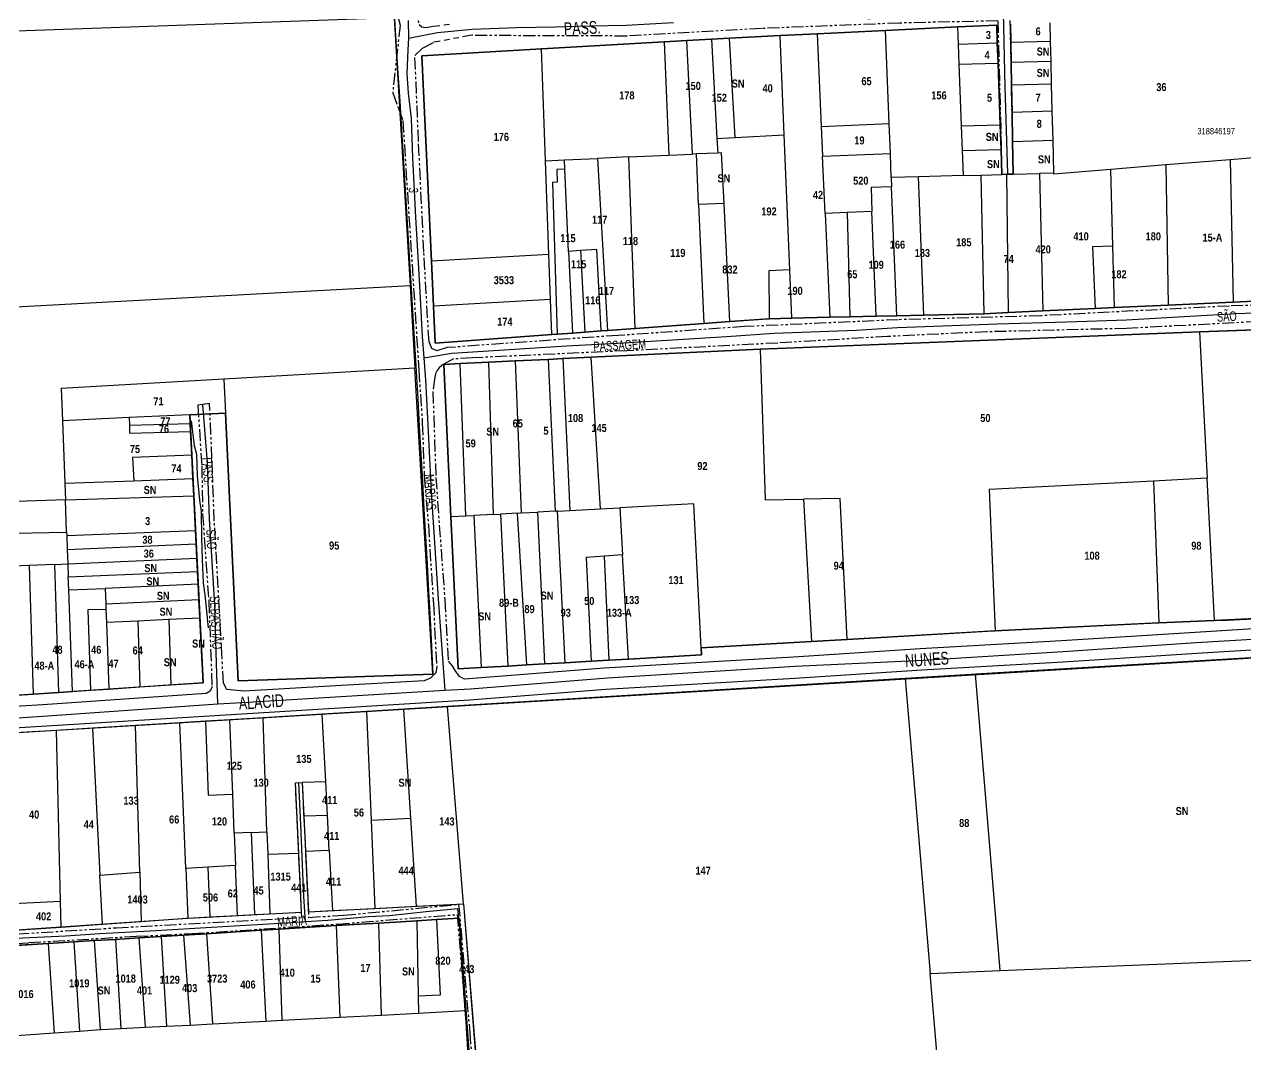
# Model space of a CAD drawing. Extents: x 204834 to 208707, y 4853033 to 4855981.
# Drawn here: x 205990 to 206371.5, y 4853277.3 to 4853595.8 of the extents above; entities that cross this region are included whole.
import ezdxf
from ezdxf.enums import TextEntityAlignment as Align

# ---------------------------------------------------------------- set-up
doc = ezdxf.new("R2010")
doc.units = 0
doc.header["$LTSCALE"] = 1.5
doc.header["$MEASUREMENT"] = 0
doc.linetypes.add('PHANTOMX2', pattern=[5, 2.5, -0.5, 0.5, -0.5, 0.5, -0.5])
for name, color, linetype in [('CD-MALHA-LOTES', 40, 'CONTINUOUS'), ('CD_TXT_QUADRA', 7, 'CONTINUOUS'), ('HD-VALAS-DRENOS', 170, 'CONTINUOUS'), ('RU-QUADRAS', 6, 'CONTINUOUS'), ('SV-EIXO-RUA-N-PAV', 6, 'CONTINUOUS'), ('SV-EIXO-RUA-PAV', 20, 'CONTINUOUS'), ('SV-RUA-NAO-PAV-S-GUIA-C-GUIA', 7, 'PHANTOMX2'), ('SV-RUA-PAVIM-S-GUIA-C-GUIA', 7, 'CONTINUOUS'), ('SV-TXT-RUA-N-PAV-S-GUIA-C-GUIA', 7, 'CONTINUOUS'), ('SV-TXT-RUA-PAV-S-GUIA-C-GUIA', 7, 'CONTINUOUS'), ('Th_NmrPort', 7, 'CONTINUOUS')]:
    doc.layers.add(name, color=color, linetype=linetype)
doc.styles.add('3188-46-2D_TXT$0$Standard', font='ARIAL.TTF')
doc.styles.add('ARIAL', font='ARIAL.TTF')
doc.styles.get("Standard").update_dxf_attribs({"font": 'swisscbo.ttf'})

msp = doc.modelspace()

# ---------------------------------------------------------------- linework, layer by layer
at = {"layer": 'CD-MALHA-LOTES', "linetype": 'Continuous'}
for p, q in [((206105.56, 4853597.82), (205796.21, 4853587.01)), ((206105.56, 4853597.82), (206110.49, 4853514.13)), ((206298, 4853595.86), (206298.11, 4853590.14)), ((206310.53, 4853590.51), (206310.38, 4853596.25)), ((206226.08, 4853592.33), (206210.27, 4853591.56)), ((206237.66, 4853592.89), (206226.08, 4853592.33)), ((206227.35, 4853561.35), (206226.08, 4853592.33)), ((206259, 4853593.92), (206237.66, 4853592.89)), ((206237.66, 4853592.89), (206238.94, 4853563.9)), ((206281.46, 4853595.01), (206259, 4853593.92)), ((206260.14, 4853564.83), (206259, 4853593.92)), ((206293.73, 4853595.61), (206281.46, 4853595.01)), ((206281.46, 4853595.01), (206281.66, 4853589.68)), ((206293.92, 4853590.04), (206293.73, 4853595.61)), ((206189.81, 4853590.37), (206151.49, 4853588.15)), ((206196.89, 4853590.78), (206189.81, 4853590.37)), ((206189.81, 4853590.37), (206191.29, 4853554.97)), ((206204.65, 4853591.23), (206196.89, 4853590.78)), ((206198.74, 4853555.31), (206196.89, 4853590.78)), ((206210.27, 4853591.56), (206204.65, 4853591.23)), ((206204.65, 4853591.23), (206206.34, 4853560.21)), ((206212.02, 4853560.52), (206210.27, 4853591.56)), ((206281.66, 4853589.68), (206293.92, 4853590.04)), ((206281.66, 4853589.68), (206281.91, 4853583.35)), ((206294.14, 4853583.71), (206293.92, 4853590.04)), ((206310.53, 4853590.51), (206298.11, 4853590.14)), ((206298.11, 4853590.14), (206298.23, 4853583.88)), ((206310.69, 4853584.24), (206310.53, 4853590.51)), ((206151.49, 4853588.15), (206114.18, 4853585.99)), ((206114.18, 4853585.99), (206117.14, 4853521.83)), ((206152.78, 4853553.25), (206151.49, 4853588.15)), ((206281.91, 4853583.35), (206294.14, 4853583.71)), ((206281.91, 4853583.35), (206282.65, 4853564.11)), ((206294.81, 4853564.47), (206294.14, 4853583.71)), ((206310.69, 4853584.24), (206298.23, 4853583.88)), ((206298.23, 4853583.88), (206298.36, 4853576.84)), ((206310.87, 4853577.2), (206310.69, 4853584.24)), ((206310.87, 4853577.2), (206298.36, 4853576.84)), ((206298.36, 4853576.84), (206298.52, 4853568.35)), ((206311.09, 4853568.72), (206310.87, 4853577.2)), ((206311.09, 4853568.72), (206298.52, 4853568.35)), ((206298.52, 4853568.35), (206298.7, 4853559.28)), ((206311.33, 4853559.65), (206311.09, 4853568.72)), ((206238.94, 4853563.9), (206260.14, 4853564.83)), ((206238.94, 4853563.9), (206239.35, 4853554.62)), ((206260.5, 4853555.55), (206260.14, 4853564.83)), ((206282.65, 4853564.11), (206294.81, 4853564.47)), ((206282.65, 4853564.11), (206282.95, 4853556.39)), ((206295.08, 4853556.74), (206294.81, 4853564.47)), ((206206.34, 4853560.21), (206212.02, 4853560.52)), ((206206.34, 4853560.21), (206206.59, 4853555.65)), ((206212.02, 4853560.52), (206227.35, 4853561.35)), ((206229.09, 4853519.19), (206227.35, 4853561.35)), ((206298.7, 4853559.28), (206311.33, 4853559.65)), ((206298.7, 4853559.28), (206298.89, 4853549.05)), ((206311.59, 4853549.41), (206311.33, 4853559.65)), ((206158.67, 4853553.51), (206168.99, 4853553.98)), ((206178.79, 4853554.41), (206168.99, 4853553.98)), ((206168.99, 4853553.98), (206172.15, 4853500.23)), ((206178.79, 4853554.41), (206191.29, 4853554.97)), ((206180.82, 4853500.87), (206178.79, 4853554.41)), ((206191.29, 4853554.97), (206198.74, 4853555.31)), ((206199.94, 4853555.36), (206198.74, 4853555.31)), ((206206.59, 4853555.65), (206199.94, 4853555.36)), ((206200.62, 4853539.54), (206199.94, 4853555.36)), ((206207.81, 4853555.71), (206206.59, 4853555.65)), ((206208.58, 4853539.84), (206207.81, 4853555.71)), ((206239.35, 4853554.62), (206260.5, 4853555.55)), ((206240.13, 4853536.76), (206239.35, 4853554.62)), ((206260.8, 4853547.98), (206260.5, 4853555.55)), ((206282.95, 4853556.39), (206295.08, 4853556.74)), ((206282.95, 4853556.39), (206283.25, 4853548.61)), ((206295.35, 4853548.96), (206295.08, 4853556.74)), ((206376.42, 4853554.38), (206366.61, 4853553.57)), ((206152.78, 4853553.25), (206158.67, 4853553.51)), ((206153.86, 4853523.93), (206152.78, 4853553.25)), ((206158.81, 4853550.63), (206156.3, 4853550.52)), ((206156.3, 4853550.52), (206156.39, 4853546.52)), ((206158.81, 4853550.63), (206158.67, 4853553.51)), ((206159.99, 4853524.95), (206158.81, 4853550.63)), ((206329.34, 4853550.48), (206311.6, 4853549.01)), ((206346.58, 4853551.91), (206329.34, 4853550.48)), ((206330.01, 4853526.6), (206329.34, 4853550.48)), ((206366.61, 4853553.57), (206346.58, 4853551.91)), ((206346.58, 4853551.91), (206347.28, 4853508.15)), ((206366.61, 4853553.57), (206367.63, 4853509.11)), ((206156.39, 4853546.52), (206154.94, 4853546.43)), ((206154.94, 4853546.43), (206156.38, 4853499.07)), ((206269.35, 4853548.22), (206260.8, 4853547.98)), ((206260.8, 4853547.98), (206260.91, 4853545.14)), ((206283.25, 4853548.61), (206269.35, 4853548.22)), ((206270.93, 4853505.02), (206269.35, 4853548.22)), ((206283.25, 4853548.61), (206288.84, 4853548.77)), ((206288.84, 4853548.77), (206295.35, 4853548.96)), ((206289.83, 4853505.46), (206288.84, 4853548.77)), ((206296.93, 4853549), (206295.35, 4853548.96)), ((206298.89, 4853549.05), (206296.93, 4853549)), ((206297.43, 4853505.81), (206296.93, 4853549)), ((206298.89, 4853549.05), (206307.12, 4853549.28)), ((206311.59, 4853549.41), (206307.12, 4853549.28)), ((206307.12, 4853549.28), (206308.11, 4853506.32)), ((206311.6, 4853549.01), (206311.59, 4853549.41)), ((206260.91, 4853545.14), (206254.47, 4853544.86)), ((206254.47, 4853544.86), (206254.77, 4853537.4)), ((206262.49, 4853504.83), (206260.91, 4853545.14)), ((206208.58, 4853539.84), (206200.62, 4853539.54)), ((206200.62, 4853539.54), (206202.23, 4853502.44)), ((206210.36, 4853503.04), (206208.58, 4853539.84)), ((206246.97, 4853537.06), (206240.13, 4853536.76)), ((206240.13, 4853536.76), (206241.56, 4853504.35)), ((206254.77, 4853537.4), (206246.97, 4853537.06)), ((206246.97, 4853537.06), (206247.84, 4853504.49)), ((206256.07, 4853504.68), (206254.77, 4853537.4)), ((206153.86, 4853523.93), (206117.14, 4853521.83)), ((206154.38, 4853509.89), (206153.86, 4853523.93)), ((206163.67, 4853525.18), (206159.99, 4853524.95)), ((206159.99, 4853524.95), (206161.17, 4853499.42)), ((206168.84, 4853525.52), (206163.67, 4853525.18)), ((206163.67, 4853525.18), (206165.05, 4853499.71)), ((206170.17, 4853500.08), (206168.84, 4853525.52)), ((206330.01, 4853526.6), (206323.61, 4853526.33)), ((206323.61, 4853526.33), (206324.5, 4853507.08)), ((206330.55, 4853507.37), (206330.01, 4853526.6)), ((206117.14, 4853521.83), (206117.79, 4853507.79)), ((206229.09, 4853519.19), (206222.53, 4853518.89)), ((206222.53, 4853518.89), (206222.65, 4853503.91)), ((206229.71, 4853504.08), (206229.09, 4853519.19)), ((206110.49, 4853514.13), (205912.25, 4853503.52)), ((206110.49, 4853514.13), (206112, 4853488.52)), ((206154.38, 4853509.89), (206117.79, 4853507.79)), ((206154.78, 4853498.95), (206154.38, 4853509.89)), ((206330.55, 4853507.37), (206347.28, 4853508.15)), ((206347.28, 4853508.15), (206367.63, 4853509.11)), ((206367.63, 4853509.11), (206378.37, 4853509.61)), ((206117.79, 4853507.79), (206118.32, 4853496.27)), ((206229.71, 4853504.08), (206241.56, 4853504.35)), ((206241.56, 4853504.35), (206247.84, 4853504.49)), ((206247.84, 4853504.49), (206256.07, 4853504.68)), ((206256.07, 4853504.68), (206262.49, 4853504.83)), ((206262.49, 4853504.83), (206270.93, 4853505.02)), ((206270.93, 4853505.02), (206289.83, 4853505.46)), ((206289.83, 4853505.46), (206297.43, 4853505.81)), ((206297.43, 4853505.81), (206308.11, 4853506.32)), ((206308.11, 4853506.32), (206324.5, 4853507.08)), ((206324.5, 4853507.08), (206330.55, 4853507.37)), ((206172.15, 4853500.23), (206180.82, 4853500.87)), ((206180.82, 4853500.87), (206202.23, 4853502.44)), ((206202.23, 4853502.44), (206210.36, 4853503.04)), ((206210.36, 4853503.04), (206222.1, 4853503.9)), ((206222.1, 4853503.9), (206222.65, 4853503.91)), ((206222.65, 4853503.91), (206229.71, 4853504.08)), ((206397.84, 4853501.22), (206357.11, 4853499.8)), ((206118.32, 4853496.27), (206154.78, 4853498.95)), ((206154.78, 4853498.95), (206156.38, 4853499.07)), ((206156.38, 4853499.07), (206161.17, 4853499.42)), ((206161.17, 4853499.42), (206165.05, 4853499.71)), ((206165.05, 4853499.71), (206170.17, 4853500.08)), ((206170.17, 4853500.08), (206172.15, 4853500.23)), ((206357.11, 4853499.8), (206220.08, 4853494.4)), ((206357.11, 4853499.8), (206359.44, 4853454.1)), ((206219.83, 4853494.39), (206167.02, 4853491.86)), ((206220.08, 4853494.4), (206219.83, 4853494.39)), ((206219.83, 4853494.39), (206221.44, 4853447.31)), ((206126.16, 4853489.9), (206121.01, 4853489.66)), ((206121.01, 4853489.66), (206123.26, 4853442.12)), ((206135.03, 4853490.33), (206126.16, 4853489.9)), ((206127.85, 4853442.36), (206126.16, 4853489.9)), ((206143.32, 4853490.73), (206135.03, 4853490.33)), ((206135.03, 4853490.33), (206136.47, 4853442.81)), ((206153.61, 4853491.22), (206143.32, 4853490.73)), ((206143.32, 4853490.73), (206145.17, 4853443.27)), ((206158.2, 4853491.44), (206153.61, 4853491.22)), ((206153.61, 4853491.22), (206155.81, 4853443.82)), ((206167.02, 4853491.86), (206158.2, 4853491.44)), ((206158.2, 4853491.44), (206160.4, 4853444.06)), ((206169.92, 4853444.56), (206167.02, 4853491.86)), ((206112, 4853488.52), (206052.35, 4853485.07)), ((206117.63, 4853392.92), (206112, 4853488.52)), ((206052.35, 4853485.07), (206001.5, 4853482.12)), ((206001.5, 4853482.12), (206001.87, 4853472.07)), ((206052.35, 4853485.07), (206052.85, 4853474.41)), ((206041.67, 4853473.9), (206022.78, 4853473.03)), ((206041.67, 4853473.9), (206052.85, 4853474.41)), ((206041.81, 4853471.19), (206041.67, 4853473.9)), ((206052.85, 4853474.41), (206056.75, 4853390.81)), ((206022.78, 4853473.03), (206001.87, 4853472.07)), ((206001.87, 4853472.07), (206002.61, 4853452.53)), ((206022.78, 4853473.03), (206022.81, 4853470.69)), ((206022.81, 4853470.69), (206041.81, 4853471.19)), ((206022.81, 4853470.69), (206022.85, 4853468.16)), ((206041.93, 4853468.66), (206041.81, 4853471.19)), ((206022.85, 4853468.16), (206041.93, 4853468.66)), ((206042.29, 4853461.34), (206041.93, 4853468.66)), ((206042.29, 4853461.34), (206023.81, 4853460.6)), ((206023.81, 4853460.6), (206024.17, 4853453.34)), ((206042.65, 4853454.03), (206042.29, 4853461.34)), ((206002.61, 4853452.53), (206024.17, 4853453.34)), ((206002.61, 4853452.53), (206002.81, 4853447.31)), ((206024.17, 4853453.34), (206042.65, 4853454.03)), ((206042.92, 4853448.62), (206042.65, 4853454.03)), ((206342.67, 4853453.23), (206291.38, 4853450.56)), ((206359.44, 4853454.1), (206342.67, 4853453.23)), ((206342.67, 4853453.23), (206344.35, 4853408.98)), ((206361.71, 4853409.66), (206359.44, 4853454.1)), ((206002.81, 4853447.31), (205959.02, 4853445.87)), ((206002.81, 4853447.31), (206042.92, 4853448.62)), ((206003.18, 4853437.31), (206002.81, 4853447.31)), ((206043.46, 4853437.7), (206042.92, 4853448.62)), ((206221.44, 4853447.31), (206233.42, 4853447.53)), ((206244.88, 4853447.74), (206233.42, 4853447.53)), ((206233.42, 4853447.53), (206235.83, 4853403.14)), ((206247.04, 4853403.79), (206244.88, 4853447.74)), ((206291.38, 4853450.56), (206293.29, 4853406.46)), ((206145.17, 4853443.27), (206150.29, 4853443.53)), ((206155.81, 4853443.82), (206150.29, 4853443.53)), ((206150.29, 4853443.53), (206152.48, 4853396.11)), ((206156.51, 4853443.86), (206155.81, 4853443.82)), ((206156.51, 4853443.86), (206160.4, 4853444.06)), ((206158.88, 4853396.48), (206156.51, 4853443.86)), ((206160.4, 4853444.06), (206169.92, 4853444.56)), ((206169.92, 4853444.56), (206175.98, 4853444.87)), ((206199.13, 4853446.08), (206175.98, 4853444.87)), ((206175.98, 4853444.87), (206176.82, 4853430.21)), ((206201.38, 4853401.16), (206199.13, 4853446.08)), ((206123.26, 4853442.12), (206127.85, 4853442.36)), ((206123.26, 4853442.12), (206125.5, 4853394.57)), ((206127.85, 4853442.36), (206130.39, 4853442.49)), ((206136.47, 4853442.81), (206130.39, 4853442.49)), ((206130.39, 4853442.49), (206132.64, 4853394.98)), ((206136.47, 4853442.81), (206138.74, 4853442.93)), ((206144, 4853443.2), (206138.74, 4853442.93)), ((206138.74, 4853442.93), (206140.99, 4853395.46)), ((206144, 4853443.2), (206145.17, 4853443.27)), ((206146.91, 4853395.79), (206144, 4853443.2)), ((205959.2, 4853436.41), (206003.18, 4853437.31)), ((206003.18, 4853437.31), (206003.23, 4853436.13)), ((206043.46, 4853437.7), (206003.23, 4853436.13)), ((206003.23, 4853436.13), (206003.39, 4853431.88)), ((206043.66, 4853433.65), (206043.46, 4853437.7)), ((206003.39, 4853431.88), (206043.66, 4853433.65)), ((206003.39, 4853431.88), (206003.55, 4853427.39)), ((206043.89, 4853429.14), (206043.66, 4853433.65)), ((206003.55, 4853427.39), (206043.89, 4853429.14)), ((206044.09, 4853425.03), (206043.89, 4853429.14)), ((206171.11, 4853429.76), (206165.53, 4853429.32)), ((206165.53, 4853429.32), (206167.05, 4853396.95)), ((206176.82, 4853430.21), (206171.11, 4853429.76)), ((206171.11, 4853429.76), (206172.58, 4853397.26)), ((206178.7, 4853397.61), (206176.82, 4853430.21)), ((205991.45, 4853426.87), (205986.44, 4853426.65)), ((205999.49, 4853427.21), (205991.45, 4853426.87)), ((205991.45, 4853426.87), (205992.77, 4853386.7)), ((205999.49, 4853427.21), (206003.55, 4853427.39)), ((206000.8, 4853387.24), (205999.49, 4853427.21)), ((206003.55, 4853427.39), (206003.71, 4853423.27)), ((206003.71, 4853423.27), (206044.09, 4853425.03)), ((206044.29, 4853420.99), (206044.09, 4853425.03)), ((206003.86, 4853419.22), (206003.71, 4853423.27)), ((206044.29, 4853420.99), (206015.21, 4853419.72)), ((206044.53, 4853416.19), (206044.29, 4853420.99)), ((206003.86, 4853419.22), (206015.21, 4853419.72)), ((206005.05, 4853387.52), (206003.86, 4853419.22)), ((206015.21, 4853419.72), (206015.4, 4853414.92)), ((206015.47, 4853413.1), (206009.8, 4853413.02)), ((206009.8, 4853413.02), (206010.63, 4853387.89)), ((206015.4, 4853414.92), (206044.53, 4853416.19)), ((206015.4, 4853414.92), (206015.47, 4853413.1)), ((206015.47, 4853413.1), (206015.62, 4853409.09)), ((206044.81, 4853410.37), (206044.53, 4853416.19)), ((206025.41, 4853409.52), (206015.62, 4853409.09)), ((206015.62, 4853409.09), (206016.43, 4853388.27)), ((206035.1, 4853409.94), (206025.41, 4853409.52)), ((206025.41, 4853409.52), (206026.09, 4853388.92)), ((206044.81, 4853410.37), (206035.1, 4853409.94)), ((206035.1, 4853409.94), (206035.77, 4853389.56)), ((206045.81, 4853390.23), (206044.81, 4853410.37)), ((206293.29, 4853406.46), (206344.05, 4853408.97)), ((206344.05, 4853408.97), (206344.35, 4853408.98)), ((206344.35, 4853408.98), (206361.71, 4853409.66)), ((206361.71, 4853409.66), (206365.7, 4853409.81)), ((206365.7, 4853409.81), (206401.73, 4853411.64)), ((206247.04, 4853403.79), (206292.77, 4853406.43)), ((206292.77, 4853406.43), (206293.29, 4853406.46)), ((206201.38, 4853401.16), (206235.83, 4853403.14)), ((206235.83, 4853403.14), (206247.04, 4853403.79)), ((206172.58, 4853397.26), (206178.7, 4853397.61)), ((206178.7, 4853397.61), (206201.49, 4853398.92)), ((206201.49, 4853398.92), (206201.38, 4853401.16)), ((206417.22, 4853400.64), (206287.11, 4853392.89)), ((206125.5, 4853394.57), (206132.64, 4853394.98)), ((206132.64, 4853394.98), (206140.99, 4853395.46)), ((206140.99, 4853395.46), (206146.91, 4853395.79)), ((206146.91, 4853395.79), (206152.48, 4853396.11)), ((206152.48, 4853396.11), (206158.88, 4853396.48)), ((206158.88, 4853396.48), (206167.05, 4853396.95)), ((206167.05, 4853396.95), (206172.58, 4853397.26)), ((206035.77, 4853389.56), (206045.81, 4853390.23)), ((206056.75, 4853390.81), (206117.63, 4853392.92)), ((206265.1, 4853391.55), (206122.14, 4853382.83)), ((206285.8, 4853392.81), (206265.1, 4853391.55)), ((206265.1, 4853391.55), (206272.97, 4853299.48)), ((206287.11, 4853392.89), (206285.8, 4853392.81)), ((206294.8, 4853300.38), (206287.11, 4853392.89)), ((205987.77, 4853386.37), (205992.77, 4853386.7)), ((205992.77, 4853386.7), (206000.8, 4853387.24)), ((206000.8, 4853387.24), (206005.05, 4853387.52)), ((206005.05, 4853387.52), (206010.63, 4853387.89)), ((206010.63, 4853387.89), (206016.43, 4853388.27)), ((206016.43, 4853388.27), (206026.09, 4853388.92)), ((206026.09, 4853388.92), (206035.77, 4853389.56)), ((206122.14, 4853382.83), (206108.58, 4853382)), ((206127.18, 4853321.2), (206122.14, 4853382.83)), ((206054.15, 4853378.68), (206046.53, 4853378.22)), ((206064.57, 4853379.32), (206054.15, 4853378.68)), ((206055.08, 4853355.42), (206054.15, 4853378.68)), ((206083.04, 4853380.44), (206064.57, 4853379.32)), ((206065.79, 4853343.65), (206064.57, 4853379.32)), ((206096.88, 4853381.29), (206083.04, 4853380.44)), ((206084.14, 4853359.33), (206083.04, 4853380.44)), ((206108.58, 4853382), (206096.88, 4853381.29)), ((206096.88, 4853381.29), (206098.32, 4853347.31)), ((206110.75, 4853347.96), (206108.58, 4853382)), ((205999.99, 4853375.38), (205980.98, 4853374.22)), ((206011.31, 4853376.07), (205999.99, 4853375.38)), ((206001.27, 4853322.02), (205999.99, 4853375.38)), ((206024.73, 4853376.89), (206011.31, 4853376.07)), ((206011.31, 4853376.07), (206013.6, 4853330.21)), ((206038.59, 4853377.73), (206024.73, 4853376.89)), ((206026.06, 4853331.08), (206024.73, 4853376.89)), ((206046.53, 4853378.22), (206038.59, 4853377.73)), ((206040.41, 4853332.28), (206038.59, 4853377.73)), ((206046.53, 4853378.22), (206047.45, 4853355.15)), ((206074.66, 4853359), (206076.77, 4853359.07)), ((206075.72, 4853336.91), (206074.66, 4853359)), ((206084.14, 4853359.33), (206076.77, 4853359.07)), ((206076.77, 4853359.07), (206077.28, 4853348.65)), ((206084.68, 4853348.92), (206084.14, 4853359.33)), ((206047.45, 4853355.15), (206055.08, 4853355.42)), ((206055.57, 4853343.28), (206055.08, 4853355.42)), ((206077.28, 4853348.65), (206084.68, 4853348.92)), ((206077.28, 4853348.65), (206077.82, 4853337.54)), ((206085.26, 4853337.81), (206084.68, 4853348.92)), ((206098.32, 4853347.31), (206110.75, 4853347.96)), ((206112.51, 4853320.44), (206110.75, 4853347.96)), ((206098.32, 4853347.31), (206099.5, 4853319.77)), ((206060.99, 4853343.48), (206055.57, 4853343.28)), ((206055.57, 4853343.28), (206055.97, 4853333.13)), ((206060.99, 4853343.48), (206065.79, 4853343.65)), ((206062.01, 4853317.83), (206060.99, 4853343.48)), ((206065.79, 4853343.65), (206066.03, 4853336.56)), ((206075.72, 4853336.91), (206066.03, 4853336.56)), ((206066.03, 4853336.56), (206066.66, 4853318.08)), ((206076.59, 4853318.59), (206075.72, 4853336.91)), ((206085.26, 4853337.81), (206077.82, 4853337.54)), ((206077.82, 4853337.54), (206078.74, 4853318.7)), ((206085.26, 4853337.81), (206086.23, 4853319.09)), ((206047.31, 4853332.66), (206040.41, 4853332.28)), ((206055.97, 4853333.13), (206047.31, 4853332.66)), ((206047.31, 4853332.66), (206047.94, 4853317.11)), ((206056.6, 4853317.56), (206055.97, 4853333.13)), ((206013.6, 4853330.21), (206026.06, 4853331.08)), ((206014.37, 4853314.88), (206013.6, 4853330.21)), ((206026.06, 4853331.08), (206026.5, 4853315.74)), ((206040.41, 4853332.28), (206041.03, 4853316.75)), ((205982.25, 4853321.12), (206001.27, 4853322.02)), ((206001.46, 4853313.97), (206001.27, 4853322.02)), ((206047.94, 4853317.11), (206056.6, 4853317.56)), ((206056.6, 4853317.56), (206062.01, 4853317.83)), ((206062.01, 4853317.83), (206066.66, 4853318.08)), ((206066.66, 4853318.08), (206076.59, 4853318.59)), ((206078.74, 4853318.7), (206086.23, 4853319.09)), ((206086.23, 4853319.09), (206099.5, 4853319.77)), ((206099.5, 4853319.77), (206112.51, 4853320.44)), ((206112.51, 4853320.44), (206127.18, 4853321.2)), ((206127.18, 4853321.2), (206133.94, 4853238.43)), ((205982.45, 4853312.63), (206001.46, 4853313.97)), ((206001.46, 4853313.97), (206014.37, 4853314.88)), ((206014.37, 4853314.88), (206026.5, 4853315.74)), ((206026.5, 4853315.74), (206040.63, 4853316.73)), ((206040.63, 4853316.73), (206041.03, 4853316.75)), ((206041.03, 4853316.75), (206047.94, 4853317.11)), ((206087.4, 4853314.39), (206069.59, 4853313.29)), ((206100.76, 4853315.21), (206087.4, 4853314.39)), ((206087.4, 4853314.39), (206088.5, 4853285.78)), ((206112.6, 4853315.93), (206100.76, 4853315.21)), ((206101.57, 4853286.47), (206100.76, 4853315.21)), ((206118.77, 4853316.31), (206112.6, 4853315.93)), ((206112.6, 4853315.93), (206113, 4853292.4)), ((206125.86, 4853316.75), (206118.77, 4853316.31)), ((206118.77, 4853316.31), (206119.89, 4853292.73)), ((206127.65, 4853287.85), (206125.86, 4853316.75)), ((206018.45, 4853310.12), (206011.85, 4853309.71)), ((206025.74, 4853310.58), (206018.45, 4853310.12)), ((206018.45, 4853310.12), (206020.14, 4853282.26)), ((206032.68, 4853311.01), (206025.74, 4853310.58)), ((206025.74, 4853310.58), (206027.73, 4853282.65)), ((206039.66, 4853311.44), (206032.68, 4853311.01)), ((206032.68, 4853311.01), (206034.36, 4853282.99)), ((206046.94, 4853311.89), (206039.66, 4853311.44)), ((206039.66, 4853311.44), (206041.82, 4853283.37)), ((206062.05, 4853312.83), (206046.94, 4853311.89)), ((206046.94, 4853311.89), (206048.8, 4853283.73)), ((206064.02, 4853312.95), (206062.05, 4853312.83)), ((206069.59, 4853313.29), (206064.02, 4853312.95)), ((206064.02, 4853312.95), (206065.43, 4853284.58)), ((206070.53, 4853284.84), (206069.59, 4853313.29)), ((205997.43, 4853308.82), (205969.28, 4853307.07)), ((206005.41, 4853309.31), (205997.43, 4853308.82)), ((205997.43, 4853308.82), (205999.29, 4853280.94)), ((206011.85, 4853309.71), (206005.41, 4853309.31)), ((206005.41, 4853309.31), (206007.27, 4853281.49)), ((206011.85, 4853309.71), (206013.69, 4853281.93)), ((206294.8, 4853300.38), (206424.43, 4853305.7)), ((206272.97, 4853299.48), (206294.8, 4853300.38)), ((206281.66, 4853197.83), (206272.97, 4853299.48)), ((206119.89, 4853292.73), (206113, 4853292.4)), ((206113, 4853292.4), (206113.09, 4853287.08)), ((206101.57, 4853286.47), (206113.09, 4853287.08)), ((206113.09, 4853287.08), (206127.65, 4853287.85)), ((206127.65, 4853287.85), (206133.72, 4853189.28)), ((206034.36, 4853282.99), (206041.82, 4853283.37)), ((206041.82, 4853283.37), (206048.8, 4853283.73)), ((206048.8, 4853283.73), (206065.43, 4853284.58)), ((206065.43, 4853284.58), (206070.53, 4853284.84)), ((206070.53, 4853284.84), (206088.5, 4853285.78)), ((206088.5, 4853285.78), (206101.57, 4853286.47)), ((205970.55, 4853278.97), (205999.29, 4853280.94)), ((205999.29, 4853280.94), (206007.27, 4853281.49)), ((206007.27, 4853281.49), (206013.69, 4853281.93)), ((206013.69, 4853281.93), (206013.94, 4853281.95)), ((206013.94, 4853281.95), (206020.14, 4853282.26)), ((206020.14, 4853282.26), (206027.73, 4853282.65)), ((206027.73, 4853282.65), (206034.36, 4853282.99))]:
    msp.add_line(p, q, dxfattribs=at)
at = {"layer": 'HD-VALAS-DRENOS'}
msp.add_lwpolyline([(206042.12, 4853472), (206043.01, 4853464.36), (206043.74, 4853461.64), (206043.96, 4853454.9), (206044.68, 4853447.29), (206045.26, 4853443.68), (206045.29, 4853435.46), (206045.51, 4853428.73), (206045.85, 4853421.49), (206046.37, 4853417.65), (206047.42, 4853407.42)], dxfattribs=at)
at = {"layer": 'RU-QUADRAS', "linetype": 'Continuous'}
for points in [[(205982.02, 4853803.35), (206012.44, 4853803.15), (206036.67, 4853805.3), (206049.7, 4853805.43), (206067.71, 4853806.78), (206105.27, 4853806.48), (206100.88, 4853667.84, -0.004), (206117.63, 4853392.92), (206056.75, 4853390.81), (206052.85, 4853474.41), (206041.67, 4853473.9), (206045.81, 4853390.23), (205960.19, 4853384.53)], [(206650.8, 4853414.29), (206532.26, 4853407.32), (206538, 4853327.22), (206534.81, 4853327.09), (206529.28, 4853407.31), (205980.98, 4853374.22), (205796.03, 4853360.87), (205706.57, 4853355.74), (205697.82, 4853295.88), (205838.06, 4853302.84), (206041.03, 4853316.75), (206076.59, 4853318.59), (206074.66, 4853359), (206076.77, 4853359.07), (206078.74, 4853318.7), (206127.18, 4853321.2), (206137.7, 4853188.93), (206250.97, 4853195.93), (206270.21, 4853071.28, -0.033669), (206333.9, 4853079.74, -0.005939), (206526.63, 4853090.28), (206527.07, 4853088.1), (206555.01, 4853091.91), (206644.85, 4853096.49)]]:
    msp.add_lwpolyline(points, format="xyb", dxfattribs=at)
for points in [[(206378.37, 4853509.61), (206367.63, 4853509.11), (206347.28, 4853508.15), (206330.55, 4853507.37), (206324.5, 4853507.08), (206308.11, 4853506.32), (206297.43, 4853505.81), (206289.83, 4853505.46), (206270.93, 4853505.02), (206262.49, 4853504.83), (206256.07, 4853504.68), (206247.84, 4853504.49), (206241.56, 4853504.35), (206229.71, 4853504.08), (206222.65, 4853503.91), (206210.36, 4853503.04), (206202.23, 4853502.44), (206180.82, 4853500.87), (206172.15, 4853500.23), (206170.17, 4853500.08), (206165.05, 4853499.71), (206161.17, 4853499.42), (206156.38, 4853499.07), (206154.78, 4853498.95), (206118.32, 4853496.27), (206117.79, 4853507.79), (206117.14, 4853521.83), (206114.18, 4853585.99), (206114.18, 4853585.99), (206151.49, 4853588.15), (206189.81, 4853590.37), (206196.89, 4853590.78), (206204.65, 4853591.23), (206210.27, 4853591.56), (206226.08, 4853592.33), (206237.66, 4853592.89), (206259, 4853593.92), (206281.46, 4853595.01), (206293.73, 4853595.61), (206293.92, 4853590.04), (206294.14, 4853583.71), (206294.81, 4853564.47), (206295.08, 4853556.74), (206295.35, 4853548.96), (206296.93, 4853549), (206298.89, 4853549.05), (206298.7, 4853559.28), (206298.52, 4853568.35), (206298.36, 4853576.84), (206298.23, 4853583.88), (206298.11, 4853590.14), (206298, 4853595.86)], [(206401.73, 4853411.64), (206361.71, 4853409.66), (206344.35, 4853408.98), (206293.29, 4853406.46), (206247.04, 4853403.79), (206235.83, 4853403.14), (206201.38, 4853401.16), (206201.49, 4853398.92), (206178.7, 4853397.61), (206172.58, 4853397.26), (206167.05, 4853396.95), (206158.88, 4853396.48), (206152.48, 4853396.11), (206146.91, 4853395.79), (206140.99, 4853395.46), (206132.64, 4853394.98), (206125.5, 4853394.57), (206123.26, 4853442.12), (206121.01, 4853489.66), (206121.01, 4853489.66), (206126.16, 4853489.9), (206135.03, 4853490.33), (206143.32, 4853490.73), (206153.61, 4853491.22), (206158.2, 4853491.44), (206167.02, 4853491.86), (206219.83, 4853494.39), (206357.11, 4853499.8), (206397.84, 4853501.22)], [(205969.28, 4853307.07), (205997.43, 4853308.82), (206005.41, 4853309.31), (206011.85, 4853309.71), (206018.45, 4853310.12), (206025.74, 4853310.58), (206032.68, 4853311.01), (206039.66, 4853311.44), (206046.94, 4853311.89), (206064.02, 4853312.95), (206069.59, 4853313.29), (206087.4, 4853314.39), (206100.76, 4853315.21), (206112.6, 4853315.93), (206118.77, 4853316.31), (206125.86, 4853316.75), (206127.65, 4853287.85), (206133.73, 4853189.28)]]:
    msp.add_lwpolyline(points, dxfattribs=at)
at = {"layer": 'SV-EIXO-RUA-N-PAV'}
for points in [[(206109.87, 4853597), (206110.04, 4853591.55), (206109.83, 4853587.88), (206109.42, 4853580.44), (206109.93, 4853574.3), (206110.78, 4853566.46), (206111.29, 4853554.18), (206112.21, 4853535.59), (206113.38, 4853514.3), (206114.31, 4853498.4), (206114.77, 4853491.69), (206115.25, 4853484.83), (206115.95, 4853472.78), (206117.12, 4853449.85), (206119.22, 4853416.4), (206121.34, 4853387.96)], [(206110.04, 4853591.55), (206119.06, 4853593.29), (206129.89, 4853594.37), (206143.75, 4853594.81), (206155.88, 4853595.02), (206166.6, 4853595.4), (206178.02, 4853595.56), (206192.81, 4853596.36)], [(206297.2, 4853549.1), (206296.4, 4853576.31), (206295.87, 4853599.61)], [(206114.77, 4853491.69), (206123.53, 4853493.14), (206143.05, 4853494.39), (206159.35, 4853495.46), (206177.25, 4853496.36), (206209.3, 4853498.33), (206224.25, 4853499.4), (206249.86, 4853500.3), (206262.75, 4853501.19), (206293.82, 4853502.27), (206315.66, 4853502.98), (206334.28, 4853503.52), (206368.39, 4853505.49), (206397.04, 4853506.57)], [(206050.47, 4853383.66), (206049.98, 4853396.28), (206049.51, 4853414.53), (206047.87, 4853441.43), (206047.17, 4853458.98), (206045.77, 4853476.99)], [(206077.78, 4853315.62), (206077.28, 4853323.52), (206076.35, 4853345.88), (206075.72, 4853359.05)], [(206137.33, 4853158), (206135.23, 4853183.9), (206132.5, 4853224.81), (206130.38, 4853255.39), (206126.31, 4853311.21), (206125.42, 4853319.61), (206115.54, 4853318.67), (206104.03, 4853317.47), (206097.46, 4853317.13), (206084.75, 4853316.04), (206077.78, 4853315.62), (206073.44, 4853315.3), (206050.22, 4853313.93), (206029.29, 4853312.67), (206013.61, 4853311.87), (206002.81, 4853311.13), (205985.02, 4853310.33)]]:
    msp.add_lwpolyline(points, dxfattribs=at)
at = {"layer": 'SV-EIXO-RUA-PAV'}
msp.add_lwpolyline([(205796.34, 4853367.42), (205848.88, 4853370.59), (205891.45, 4853373.13), (205930.63, 4853376.1), (205955.31, 4853377.41), (205962.92, 4853377.58), (205997.23, 4853379.91), (206050.47, 4853383.66), (206059.82, 4853384.15), (206121.34, 4853387.96), (206129.39, 4853388.38), (206172.17, 4853391.77), (206230.73, 4853395.37), (206270.75, 4853397.28), (206314.49, 4853400.03), (206356, 4853402.78), (206415.61, 4853406.38), (206450.77, 4853408.5), (206499.55, 4853411.52), (206509.68, 4853412.08), (206530.11, 4853413.23), (206563.44, 4853415.28), (206600.29, 4853417.19), (206638.73, 4853419.73)], dxfattribs=at)
at = {"layer": 'SV-RUA-NAO-PAV-S-GUIA-C-GUIA'}
for p, q in [((206107.89, 4853615.83), (206113.31, 4853595.72)), ((206102.83, 4853613.7), (206107.37, 4853595.61)), ((206107.37, 4853595.61), (206105.06, 4853574.47))]:
    msp.add_line(p, q, dxfattribs=at)
for points in [[(206294.06, 4853596.91), (206263.32, 4853596.23), (206220.24, 4853594.53), (206178.13, 4853592.18), (206149.57, 4853592.24), (206129.76, 4853592.4), (206126.91, 4853591.88)], [(206294.06, 4853596.91), (206295.35, 4853548.96), (206298.89, 4853549.05), (206297.97, 4853597.01)], [(206119.82, 4853595.38), (206117.85, 4853595.14), (206115.38, 4853594.77), (206114.15, 4853594.98), (206113.31, 4853595.72)], [(206122.78, 4853595.74), (206121.03, 4853595.53)], [(206650.12, 4853520.25), (206649.07, 4853518.66), (206646.46, 4853517.97), (206618.28, 4853516.93), (206576.15, 4853514.84), (206518.24, 4853512.16), (206468.62, 4853510.9), (206423.16, 4853509.63), (206366.4, 4853507.88), (206307.51, 4853504.83), (206262.97, 4853503.59), (206214.93, 4853501.44), (206175.49, 4853498.67), (206154.58, 4853497.22), (206122.09, 4853494.89), (206118.8, 4853493.92), (206117.27, 4853494.66), (206116.4, 4853496.74), (206114.79, 4853524.8), (206113.13, 4853559.23), (206111.99, 4853586.09), (206114.4, 4853588.44), (206118.07, 4853590.29)], [(206119.88, 4853590.6), (206117.88, 4853590.23)], [(206122.84, 4853591.14), (206121.09, 4853590.82)], [(206125.71, 4853591.66), (206124.04, 4853591.36)], [(206105.06, 4853574.47), (206106.83, 4853569.63), (206108.21, 4853565.83)], [(206108.21, 4853565.83), (206113.22, 4853487.82), (206114.31, 4853471.33), (206114.89, 4853454.87), (206116.19, 4853439.46), (206117.76, 4853414.97), (206118.81, 4853395.13)], [(206375.35, 4853503), (206334.3, 4853500.87), (206290.59, 4853499.82), (206259.64, 4853498.36), (206225.32, 4853496.32), (206178.24, 4853493.9), (206130.01, 4853491.67), (206124.08, 4853491.34), (206120.83, 4853489.6), (206120.38, 4853489.32), (206119.56, 4853488.59), (206119.1, 4853488), (206118.42, 4853486.68), (206118.17, 4853485.63), (206117.61, 4853481.19), (206118.53, 4853454.38), (206121.32, 4853416.07), (206122.41, 4853397.01), (206123.98, 4853395.09)], [(206052.16, 4853390.09), (206051.42, 4853404.9), (206049.32, 4853440.74), (206048.61, 4853460.22), (206047.84, 4853477.41), (206044.17, 4853476.9), (206045.42, 4853457.92), (206045.66, 4853443.1), (206047.61, 4853415.67), (206048.62, 4853389.12), (206048.03, 4853387.63), (206046.74, 4853386.85)], [(205796.35, 4853300.33), (205837.58, 4853302.34), (205845.97, 4853302.6), (205880.54, 4853305.01), (205914.1, 4853306.72), (205927.11, 4853307.39), (205950.38, 4853309.47), (206018.81, 4853313.73), (206076.69, 4853316.93), (206075.72, 4853336.91), (206074.66, 4853359), (206076.77, 4853359.07), (206078.79, 4853316.97), (206089.79, 4853317.65), (206125.66, 4853321.04), (206129.11, 4853281.13), (206136.44, 4853186.74), (206139.56, 4853159.37)], [(205796.35, 4853297.36), (205808.55, 4853298.13), (205846.07, 4853299.64), (205880.64, 4853302.05), (205914.2, 4853303.76), (205927.67, 4853304.46), (205991.38, 4853309.09), (206024.93, 4853311.08), (206042.37, 4853311.91), (206087.87, 4853314.89), (206125.18, 4853317.87), (206127.73, 4853286.76), (206131.8, 4853221.17), (206133.5, 4853191.31), (206135.11, 4853159.18)]]:
    msp.add_lwpolyline(points, dxfattribs=at)
at = {"layer": 'SV-RUA-PAVIM-S-GUIA-C-GUIA'}
for points in [[(206653.64, 4853425.33), (206650.76, 4853423.93), (206636.11, 4853423.07), (206596.2, 4853420.53), (206562.92, 4853418.51), (206528.71, 4853416.45), (206498.99, 4853414.77), (206450.64, 4853411.73), (206415.23, 4853409.63), (206355.68, 4853405.98), (206313.93, 4853403.33), (206269.87, 4853400.78), (206230.21, 4853398.18), (206171.14, 4853394.79), (206127.49, 4853391.39), (206125.88, 4853392.21), (206124.52, 4853394.09), (206123.98, 4853395.09)], [(206529.22, 4853409.8), (206509.35, 4853408.68), (206499.5, 4853408.12), (206451.15, 4853405.08), (206415.74, 4853402.98), (206356.19, 4853399.33), (206314.44, 4853396.68), (206270.38, 4853394.13), (206230.72, 4853391.53), (206171.65, 4853388.14), (206129.09, 4853384.82), (205930.88, 4853372.66), (205883.99, 4853369.27), (205813.52, 4853365.19), (205796.34, 4853364.05)], [(206118.8, 4853395.31), (206118.49, 4853393.33), (206116.83, 4853391.7), (206114.91, 4853390.81), (206085.43, 4853389.2), (206058.68, 4853387.66), (206053.29, 4853388.11), (206052.16, 4853390.09)], [(206046.74, 4853386.85), (205995.74, 4853383.36), (205981.7, 4853382.49)]]:
    msp.add_lwpolyline(points, dxfattribs=at)

# ---------------------------------------------------------------- texts
at = {"layer": 'CD_TXT_QUADRA', "linetype": 'Continuous', "style": 'ARIAL', "width": 0.7}
msp.add_text('318846197', height=2, dxfattribs=at).set_placement((206362.27, 4853562.47), align=Align.MIDDLE)
at = {"layer": 'SV-TXT-RUA-N-PAV-S-GUIA-C-GUIA', "width": 0.7}
for s, height, rotation, style, p in [('PASS.                                                                            S', 4, 3, '3188-46-2D_TXT$0$Standard', (206158.62, 4853592.4)), ('3', 3, 269, 'ARIAL', (206110.04, 4853544.83)), ('SÃO', 3, 3, 'ARIAL', (206362.58, 4853502.95)), ('PASSAGEM', 3, 3, 'ARIAL', (206167.81, 4853493.68)), ('PASS.                 SÃO                  SEBASTIÃO', 3, 273, 'ARIAL', (206045.62, 4853460.52)), ('MARIAS', 3, 274, 'ARIAL', (206114.96, 4853455.3)), ('PASS.                                                                                                                                SANTA                                                                                                                    MARIA', 3, 3.7019, 'ARIAL', (205852.24, 4853299.94))]:
    msp.add_text(s, height=height, rotation=rotation, dxfattribs=dict(at, style=style)).set_placement(p)
at = {"layer": 'SV-TXT-RUA-PAV-S-GUIA-C-GUIA', "style": 'ARIAL', "width": 0.7}
for s, p in [('NUNES', (206265.23, 4853395.07)), ('ALACID', (206057.09, 4853381.78))]:
    msp.add_text(s, height=4, rotation=4, dxfattribs=at).set_placement(p)
at = {"layer": 'Th_NmrPort', "color": 1}
for s, p in [('3', (206290.31, 4853592.52)), ('6', (206305.85, 4853593.63)), ('SN', (206306.22, 4853587.34)), ('4', (206289.94, 4853586.23)), ('SN', (206306.22, 4853580.68)), ('150', (206196.53, 4853576.61)), ('SN', (206210.96, 4853577.35)), ('40', (206220.58, 4853575.87)), ('65', (206251.47, 4853578.09)), ('36', (206343.58, 4853576.24)), ('178', (206175.82, 4853573.65)), ('152', (206204.67, 4853572.91)), ('156', (206273.3, 4853573.65)), ('5', (206290.68, 4853572.91)), ('7', (206305.85, 4853572.91)), ('8', (206306.22, 4853564.77)), ('176', (206136.6, 4853560.7)), ('SN', (206290.31, 4853560.7)), ('19', (206249.25, 4853559.59)), ('SN', (206306.59, 4853553.67)), ('SN', (206290.68, 4853552.19)), ('SN', (206206.52, 4853547.75)), ('520', (206248.88, 4853547.01)), ('42', (206236.3, 4853542.57)), ('192', (206220.21, 4853537.4)), ('117', (206167.31, 4853534.81)), ('115', (206157.41, 4853529.07)), ('118', (206176.93, 4853528.15)), ('166', (206260.35, 4853527.04)), ('185', (206281.06, 4853527.78)), ('410', (206317.69, 4853529.63)), ('180', (206340.25, 4853529.63)), ('15-A', (206358.01, 4853529.26)), ('119', (206191.72, 4853524.45)), ('183', (206268.12, 4853524.45)), ('74', (206295.86, 4853522.6)), ('420', (206305.85, 4853525.56)), ('115', (206160.74, 4853520.93)), ('832', (206208, 4853519.27)), ('109', (206253.69, 4853520.75)), ('3533', (206136.6, 4853515.94)), ('65', (206247.03, 4853517.79)), ('182', (206329.53, 4853517.79)), ('117', (206169.43, 4853512.61)), ('190', (206228.35, 4853512.61)), ('116', (206165.18, 4853509.65)), ('174', (206137.71, 4853502.99)), ('71', (206030.3, 4853478.12)), ('108', (206159.78, 4853472.9)), ('50', (206288.6, 4853472.9)), ('76', (206032.02, 4853469.47)), ('77', (206032.46, 4853471.85)), ('65', (206142.52, 4853471.21)), ('5', (206152.14, 4853468.94)), ('145', (206167.13, 4853469.79)), ('59', (206127.82, 4853464.98)), ('SN', (206134.32, 4853468.66)), ('75', (206022.95, 4853463.21)), ('92', (206200.22, 4853457.91)), ('74', (206035.91, 4853457.15)), ('SN', (206027.27, 4853450.46)), ('3', (206027.7, 4853440.73)), ('38', (206026.84, 4853434.9)), ('36', (206027.27, 4853430.57)), ('95', (206085.2, 4853433.08)), ('98', (206354.5, 4853433.03)), ('94', (206242.78, 4853426.8)), ('108', (206321.12, 4853429.91)), ('SN', (206027.49, 4853426.04)), ('SN', (206028.13, 4853421.93)), ('131', (206191.17, 4853422.28)), ('SN', (206031.38, 4853417.39)), ('SN', (206151.29, 4853417.47)), ('50', (206164.87, 4853415.77)), ('133', (206177.31, 4853416.06)), ('SN', (206032.24, 4853412.42)), ('89-B', (206138.28, 4853415.21)), ('89', (206146.2, 4853413.23)), ('93', (206157.51, 4853412.1)), ('133-A', (206171.94, 4853412.1)), ('SN', (206131.78, 4853410.97)), ('48', (205998.75, 4853400.54)), ('46', (206010.85, 4853400.54)), ('64', (206023.81, 4853400.32)), ('SN', (206042.4, 4853402.48)), ('SN', (206033.54, 4853396.65)), ('48-A', (205993.13, 4853395.57)), ('46-A', (206005.66, 4853396)), ('47', (206016.25, 4853396.21)), ('135', (206074.91, 4853366.47)), ('125', (206053.2, 4853364.3)), ('130', (206061.57, 4853359.03)), ('SN', (206106.87, 4853359.03)), ('133', (206020.93, 4853353.44)), ('411', (206082.98, 4853353.6)), ('40', (205991.46, 4853349.1)), ('66', (206035.2, 4853347.55)), ('120', (206048.54, 4853346.93)), ('56', (206092.91, 4853349.72)), ('143', (206119.59, 4853346.93)), ('SN', (206349.63, 4853350.18)), ('44', (206008.52, 4853346)), ('88', (206282, 4853346.46)), ('411', (206083.6, 4853342.43)), ('444', (206106.87, 4853331.57)), ('147', (206199.63, 4853331.57)), ('1315', (206066.85, 4853329.71)), ('411', (206084.22, 4853328.16)), ('62', (206053.51, 4853324.44)), ('45', (206061.57, 4853325.37)), ('441', (206073.36, 4853326.3)), ('1403', (206022.17, 4853322.57)), ('506', (206045.75, 4853323.19)), ('402', (205993.63, 4853317.3)), ('17', (206094.96, 4853301.21)), ('820', (206118.36, 4853303.44)), ('1018', (206018.46, 4853297.87)), ('1129', (206032.2, 4853297.5)), ('3723', (206047.05, 4853297.87)), ('410', (206069.71, 4853299.73)), ('15', (206079.37, 4853297.87)), ('SN', (206107.96, 4853300.1)), ('443', (206125.79, 4853300.84)), ('1019', (206003.97, 4853296.39)), ('SN', (206012.89, 4853294.16)), ('401', (206025.14, 4853294.16)), ('403', (206039.25, 4853294.9)), ('406', (206057.45, 4853296.01)), ('1016', (205986.52, 4853293.04))]:
    msp.add_text(s, height=2.5, dxfattribs=at).set_placement(p, align=Align.MIDDLE_LEFT)

doc.saveas('drawing.dxf')
